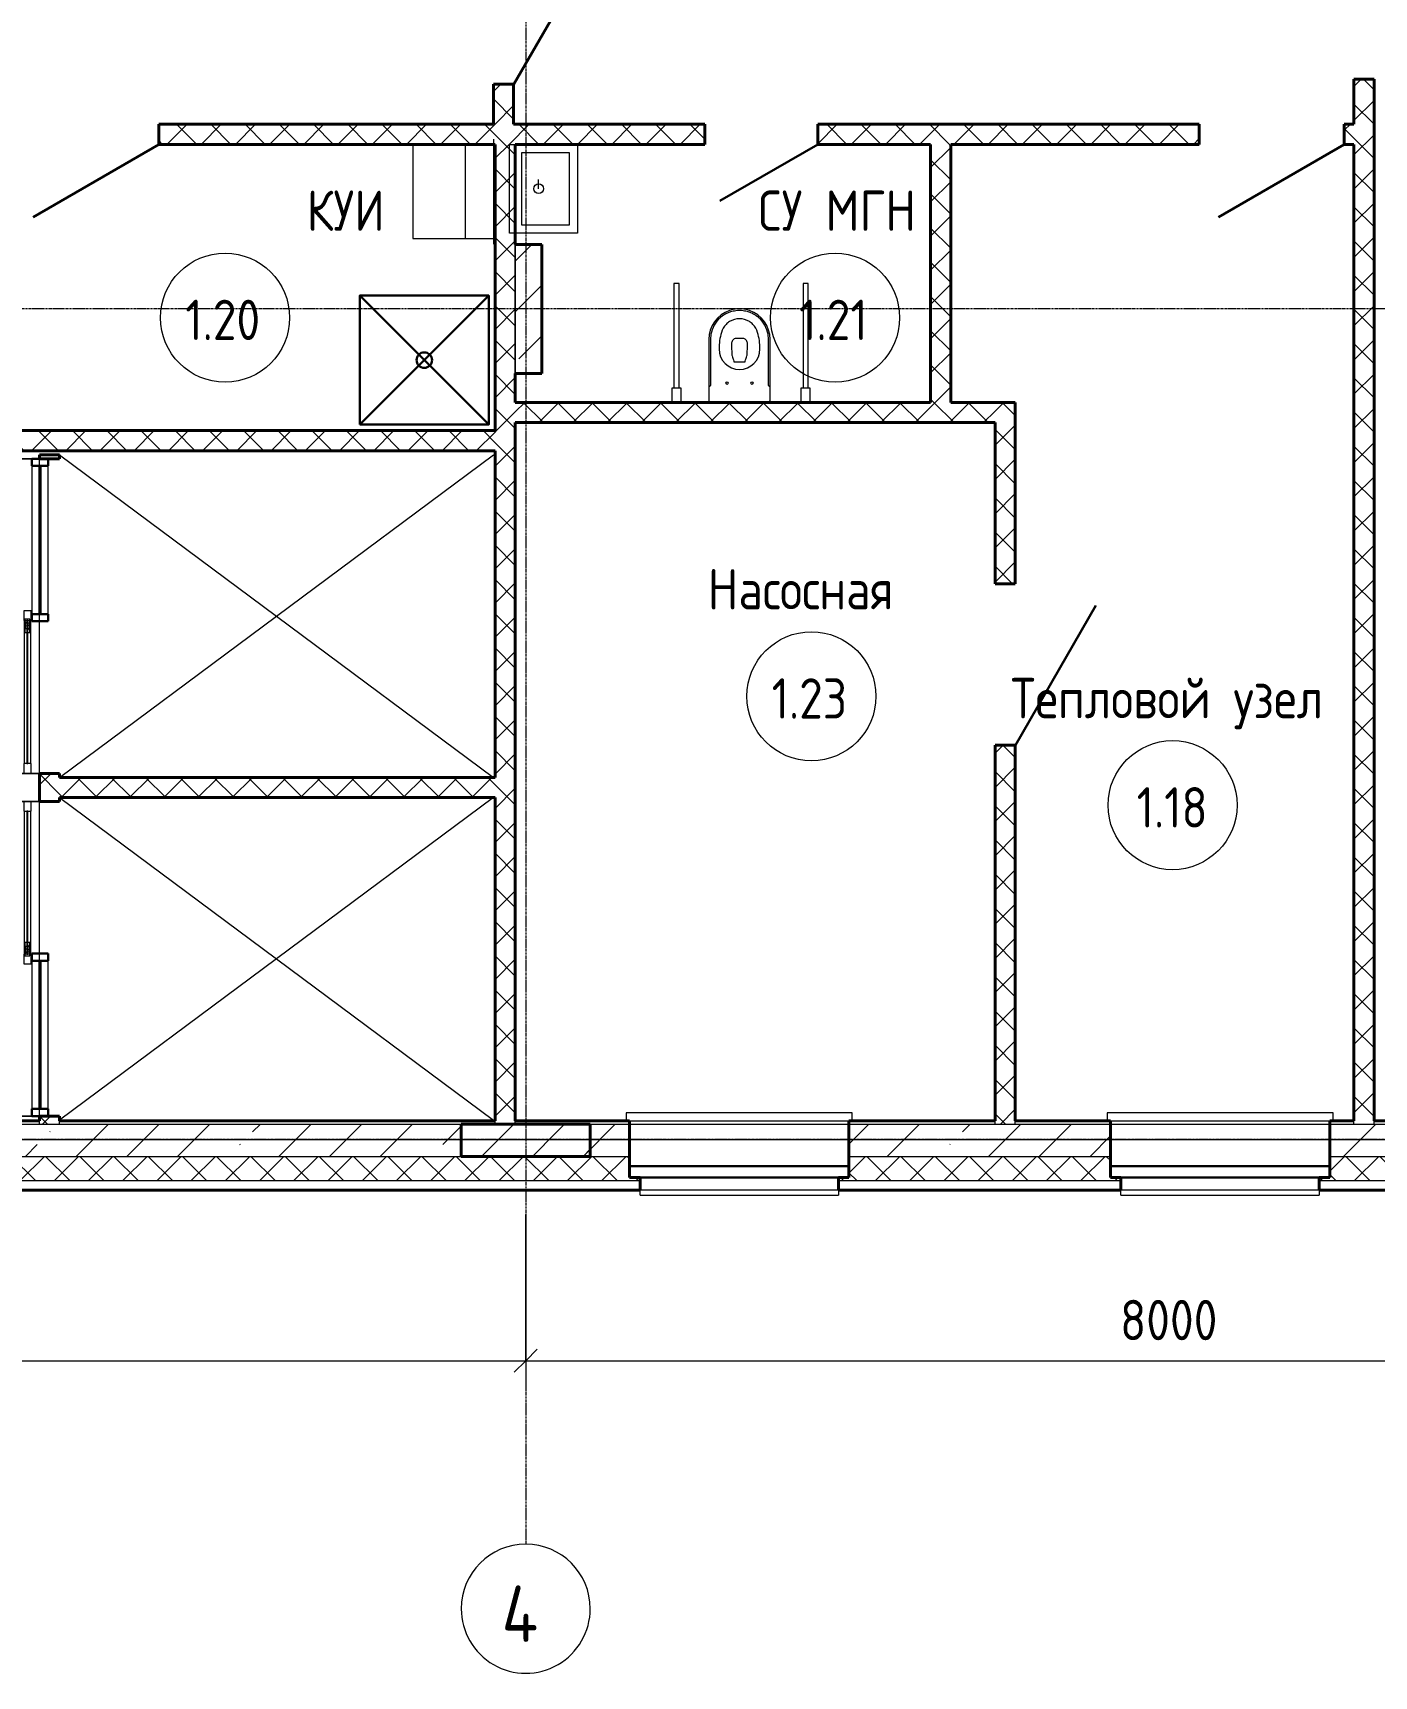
# Model space of a CAD drawing. Header units: millimetres. Extents: x -32954 to 151739, y -65671 to 56243.
# Drawn here: x -11106 to -2790, y -15318 to -5129 of the extents above; entities that cross this region are included whole.
import ezdxf

# ---------------------------------------------------------------- set-up
doc = ezdxf.new("R2010")
doc.units = ezdxf.units.MM
doc.linetypes.add('ADSK_Линия сетки', pattern=[21, 12, -3, 3, -3])
for name, color, linetype, lineweight in [('SANINDUSA', 7, 'Continuous', 9), ('Двери', 7, 'Continuous', 18), ('Колонны', 7, 'Continuous', 18), ('Марки помещений', 7, 'Continuous', 18), ('Обобщенные модели', 7, 'Continuous', 18), ('Окна', 7, 'Continuous', 18), ('Оси', 7, 'Continuous', 9), ('Остекление', 7, 'Continuous', 30), ('Отлив', 7, 'Continuous', 18), ('Панель', 7, 'Continuous', 30), ('Перекрытия', 7, 'Continuous', 18), ('Подоконник_Верхний брус', 7, 'Continuous', 18), ('Размеры', 7, 'Continuous', 9), ('Размеры-100', 7, 'Continuous', 9), ('Сантехнические приборы', 7, 'Continuous', 18), ('Стены', 7, 'Continuous', 18), ('Стены разрез', 7, 'Continuous', 40), ('Стены штриховка', 7, 'Continuous', 18), ('ТХ_оборудование', 6, 'Continuous', 30)]:
    doc.layers.add(name, color=color, linetype=linetype, lineweight=lineweight)
doc.layers.add('Линии', color=7, linetype='Continuous', lineweight=9, true_color=0x00a600)
doc.styles.add('GOST Common', font='GOST_Common.ttf', dxfattribs={"width": 0.9, "height": 250})
doc.styles.add('GOST Common_1', font='GOST_Common.ttf', dxfattribs={"width": 0.9, "height": 350})
doc.dimstyles.new('ADSK_Проверочный', dxfattribs={"dimscale": 304.8, "dimtxt": 251.428749, "dimasz": 0.463911, "dimexe": 0.492126, "dimexo": 0.492126, "dimgap": 0.164042, "dimtad": 1, "dimdec": 0, "dimdsep": 46, "dimtxsty": 'GOST Common', "dimblk1": 'OBLIQUE', "dimblk2": 'OBLIQUE', "dimsah": 1, "dimcen": 0.09, "dimazin": 0, "dimtfac": 1, "dimtdec": 4, "dimtix": 1, "dimtmove": 0, "dimatfit": 3, "dimfxl": 1, "dimtvp": 1, "dimtolj": 1, "dimtzin": 0, "dimarcsym": 2})
pattern_1 = [(45, (0, 0), (-314.309, 314.309), []), (45, (314.3, 0), (-314.309, 314.309), [222.25, -111.125])]
pattern_2 = [(45, (0, 0), (-106.066, 106.066), []), (135, (0, 0), (-106.066, -106.066), [])]

# ---------------------------------------------------------------- blocks, each defined once
blk = doc.blocks.new('SlidingDoor-dormakaba-AL501_SingleSliding-WallHosted - Aluminium Framed Door - Sliding Right to Left-632960-В_АР_ПЭ_01 Этаж')
at = {"layer": 'Двери'}
for p, q in [((-978, -216), (-978, -63)), ((-978, -63), (-975, -63)), ((-975, -63), (-975, -216)), ((-975, -216), (-975, -63)), ((975, -63), (-975, -63)), ((-12, -8), (-931, -8)), ((-931, -8), (-931, -110)), ((-12, -8), (-931, -8)), ((-931, -8), (-931, -110)), ((-12, -110), (-12, -8)), ((-12, -110), (-12, -8)), ((975, -216), (975, -63)), ((975, -63), (978, -63)), ((975, -63), (975, -216)), ((978, -63), (978, -216)), ((-978, -190), (-978, -216)), ((-975, -190), (-978, -190)), ((-975, -216), (-975, -190)), ((-975, -190), (-975, -216)), ((975, -190), (-975, -190)), ((-931, -110), (-12, -110)), ((-931, -110), (-12, -110)), ((28, -114), (-32, -114)), ((-32, -114), (-32, -159)), ((-32, -159), (28, -159)), ((101, -122), (19, -122)), ((19, -122), (19, -154)), ((19, -154), (101, -154)), ((28, -116), (28, -114)), ((915, -116), (28, -116)), ((28, -158), (28, -116)), ((915, -116), (28, -116)), ((915, -134), (28, -134)), ((28, -134), (28, -140)), ((28, -140), (915, -140)), ((28, -159), (28, -158)), ((28, -158), (915, -158)), ((28, -158), (915, -158)), ((76, -124), (44, -124)), ((44, -124), (44, -152)), ((44, -152), (76, -152)), ((76, -152), (76, -124)), ((101, -154), (101, -122)), ((975, -114), (915, -114)), ((915, -114), (915, -116)), ((915, -116), (915, -158)), ((915, -140), (915, -134)), ((915, -158), (915, -159)), ((915, -159), (975, -159)), ((975, -159), (975, -114)), ((975, -190), (975, -216)), ((975, -190), (978, -190)), ((975, -216), (975, -190)), ((978, -216), (978, -190)), ((-975, -216), (-978, -216)), ((-975, -216), (-978, -216)), ((975, -215), (-975, -215)), ((975, -215), (-975, -215)), ((975, -215), (-975, -215)), ((975, -215), (-975, -215)), ((975, -215), (-975, -215)), ((975, -215), (-975, -215)), ((-975, -216), (-975, -215)), ((-975, -215), (-975, -216)), ((-975, -216), (-975, -215)), ((-975, -215), (-975, -216)), ((-975, -216), (-975, -215)), ((-975, -215), (-975, -216)), ((-975, -216), (-975, -215)), ((-975, -215), (-975, -216)), ((-975, -216), (-975, -215)), ((-975, -215), (-975, -216)), ((-975, -216), (-975, -215)), ((-975, -215), (-975, -216)), ((-975, -216), (975, -216)), ((975, -216), (-975, -216)), ((-975, -216), (975, -216)), ((975, -216), (-975, -216)), ((-975, -216), (975, -216)), ((975, -216), (-975, -216)), ((-975, -216), (975, -216)), ((975, -216), (-975, -216)), ((-975, -216), (975, -216)), ((975, -216), (-975, -216)), ((-975, -216), (975, -216)), ((975, -216), (-975, -216)), ((-975, -216), (975, -216)), ((975, -216), (-975, -216)), ((357, -246), (357, -216)), ((357, -216), (617, -216)), ((357, -246), (357, -261)), ((357, -261), (357, -246)), ((357, -261), (617, -261)), ((617, -216), (617, -246)), ((617, -246), (617, -261)), ((617, -261), (617, -246)), ((975, -216), (975, -215)), ((975, -215), (975, -216)), ((975, -216), (975, -215)), ((975, -215), (975, -216)), ((975, -216), (975, -215)), ((975, -215), (975, -216)), ((975, -216), (975, -215)), ((975, -215), (975, -216)), ((975, -216), (975, -215)), ((975, -215), (975, -216)), ((975, -216), (975, -215)), ((975, -215), (975, -216)), ((978, -216), (975, -216)), ((975, -216), (978, -216))]:
    blk.add_line(p, q, dxfattribs=at)
at = {"layer": 'Двери', "lineweight": 30}
for p, q in [((-931, -8), (-975, -8)), ((-975, -8), (-975, -110)), ((-931, -110), (-931, -8)), ((-12, -56), (-931, -56)), ((-931, -56), (-931, -62)), ((-931, -62), (-12, -62)), ((32, -8), (-12, -8)), ((-12, -8), (-12, -110)), ((-12, -62), (-12, -56)), ((32, -110), (32, -8)), ((-975, -110), (-931, -110)), ((-12, -110), (32, -110))]:
    blk.add_line(p, q, dxfattribs=at)
at = {"layer": 'Двери'}
for centre, start, end in [((50, -146), 360, 180), ((50, -146), 180, 360), ((69, -130), 360, 180), ((69, -130), 180, 360)]:
    blk.add_arc(centre, 11, start, end, dxfattribs=at)
blk = doc.blocks.new('SlidingDoor-dormakaba-AL501_SingleSliding-WallHosted - Aluminium Framed Door - Sliding Right to Left-632987-В_АР_ПЭ_01 Этаж')
at = {"layer": 'Двери'}
for p, q in [((-978, 62), (-978, 216)), ((-978, 216), (-978, 190)), ((-978, 216), (-975, 216)), ((-978, 216), (-975, 216)), ((-975, 190), (-975, 216)), ((-975, 216), (-975, 62)), ((-975, 62), (-975, 216)), ((-975, 216), (-975, 215)), ((-975, 215), (-975, 216)), ((-975, 216), (-975, 215)), ((-975, 215), (-975, 216)), ((-975, 216), (-975, 215)), ((-975, 215), (-975, 216)), ((-975, 216), (-975, 215)), ((-975, 215), (-975, 216)), ((-975, 216), (-975, 215)), ((-975, 215), (-975, 216)), ((-975, 216), (-975, 215)), ((-975, 215), (-975, 216)), ((-975, 216), (-975, 190)), ((-975, 216), (975, 216)), ((975, 216), (-975, 216)), ((975, 216), (-975, 216)), ((-975, 216), (975, 216)), ((975, 216), (-975, 216)), ((-975, 216), (975, 216)), ((975, 216), (-975, 216)), ((-975, 216), (975, 216)), ((975, 216), (-975, 216)), ((-975, 216), (975, 216)), ((975, 216), (-975, 216)), ((-975, 216), (975, 216)), ((975, 216), (-975, 216)), ((-975, 216), (975, 216)), ((-975, 215), (975, 215)), ((-975, 215), (975, 215)), ((-975, 215), (975, 215)), ((-975, 215), (975, 215)), ((-975, 215), (975, 215)), ((-975, 215), (975, 215)), ((617, 261), (357, 261)), ((357, 246), (357, 261)), ((357, 261), (357, 246)), ((357, 216), (357, 246)), ((617, 216), (357, 216)), ((617, 246), (617, 261)), ((617, 261), (617, 246)), ((617, 246), (617, 216)), ((975, 216), (975, 190)), ((975, 62), (975, 216)), ((975, 216), (978, 216)), ((978, 216), (975, 216)), ((975, 190), (975, 216)), ((975, 216), (975, 215)), ((975, 215), (975, 216)), ((975, 216), (975, 215)), ((975, 215), (975, 216)), ((975, 216), (975, 215)), ((975, 215), (975, 216)), ((975, 216), (975, 215)), ((975, 215), (975, 216)), ((975, 216), (975, 215)), ((975, 215), (975, 216)), ((975, 216), (975, 215)), ((975, 215), (975, 216)), ((975, 216), (975, 62)), ((978, 216), (978, 62)), ((978, 190), (978, 216)), ((-978, 190), (-975, 190)), ((-975, 190), (975, 190)), ((-931, 110), (-931, 8)), ((-12, 110), (-931, 110)), ((-12, 110), (-931, 110)), ((-931, 110), (-931, 8)), ((28, 159), (-32, 159)), ((-32, 159), (-32, 114)), ((-32, 114), (28, 114)), ((-12, 8), (-12, 110)), ((-12, 8), (-12, 110)), ((101, 154), (19, 154)), ((19, 154), (19, 122)), ((19, 122), (101, 122)), ((28, 158), (28, 159)), ((915, 158), (28, 158)), ((28, 116), (28, 158)), ((915, 158), (28, 158)), ((915, 140), (28, 140)), ((28, 140), (28, 134)), ((28, 134), (915, 134)), ((28, 114), (28, 116)), ((28, 116), (915, 116)), ((28, 116), (915, 116)), ((76, 152), (44, 152)), ((44, 152), (44, 124)), ((44, 124), (76, 124)), ((76, 124), (76, 152)), ((101, 122), (101, 154)), ((975, 159), (915, 159)), ((915, 159), (915, 158)), ((915, 158), (915, 116)), ((915, 134), (915, 140)), ((915, 116), (915, 114)), ((915, 114), (975, 114)), ((978, 190), (975, 190)), ((975, 114), (975, 159)), ((-975, 62), (-978, 62)), ((-975, 62), (975, 62)), ((-931, 8), (-12, 8)), ((-931, 8), (-12, 8)), ((978, 62), (975, 62))]:
    blk.add_line(p, q, dxfattribs=at)
at = {"layer": 'Двери', "lineweight": 30}
for p, q in [((-975, 110), (-931, 110)), ((-975, 8), (-975, 110)), ((-931, 110), (-931, 8)), ((-12, 110), (32, 110)), ((-12, 8), (-12, 110)), ((32, 110), (32, 8)), ((-931, 8), (-975, 8)), ((-931, 62), (-12, 62)), ((-931, 56), (-931, 62)), ((-12, 56), (-931, 56)), ((-12, 62), (-12, 56)), ((32, 8), (-12, 8))]:
    blk.add_line(p, q, dxfattribs=at)
at = {"layer": 'Двери'}
for centre, start, end in [((50, 146), 0, 180), ((50, 146), 180, 360), ((69, 130), 0, 180), ((69, 130), 180, 360)]:
    blk.add_arc(centre, 11, start, end, dxfattribs=at)
blk = doc.blocks.new('ADSK_Умывальник со смесителем - Умывальник-246140-В_АР_ПЭ_01 Этаж')
at = {"layer": 'Сантехнические приборы'}
for p, q in [((-275, -420), (-275, 0)), ((-275, 0), (275, 0)), ((275, 0), (275, -420)), ((-225, -370), (-225, -75)), ((-225, -75), (225, -75)), ((225, -75), (225, -370)), ((0, -180), (57, -180)), ((225, -370), (-225, -370)), ((275, -420), (-275, -420))]:
    blk.add_line(p, q, dxfattribs=at)
blk.add_circle((0, -180), 30, dxfattribs=at)
blk = doc.blocks.new('AC_Дверь_Однопольная_ДеревяннаяНаружная_ГОСТ24698-81 - 860х2080h-657340-В_АР_ПЭ_01 Этаж')
at = {"layer": 'Панель'}
blk.add_line((-450, 63), (329, 513), dxfattribs=at)
blk = doc.blocks.new('ADSK_Умывальник_Полукруглый_Керамический_ГОСТ 30493-96 - 4-ой величины-129124-В_АР_ПЭ_01 Этаж')
at = {"layer": 'Сантехнические приборы', "lineweight": 9}
for p, q in [((-8250, -5788), (-8250, -6438)), ((-8750, -5823), (-8750, -6403)), ((-8250, -5823), (-8750, -5823)), ((-8425, -5823), (-8425, -6403)), ((-8750, -6403), (-8250, -6403))]:
    blk.add_line(p, q, dxfattribs=at)
blk = doc.blocks.new('AC_Дверь_Однопольная_ДеревяннаяВнутренняя_ГОСТ6629-88 - 660х2080h-643315-В_АР_ПЭ_01 Этаж')
at = {"layer": 'Панель'}
blk.add_line((-350, 63), (256, 413), dxfattribs=at)
blk = doc.blocks.new('AC_Дверь_Двупольная_ПВХ - 1260х2080h М-694984-В_АР_ПЭ_01 Этаж')
at = {"layer": 'Панель'}
for p, q in [((-650, 63), (-87, 388)), ((650, 63), (87, 388))]:
    blk.add_line(p, q, dxfattribs=at)
blk = doc.blocks.new('B2B_Окно_1створка - 1320х1460h-729009-В_АР_ПЭ_01 Этаж')
at = {"layer": 'Остекление'}
for p, q in [((-680, 135), (680, 135)), ((-680, 65), (680, 65))]:
    blk.add_line(p, q, dxfattribs=at)
blk = doc.blocks.new('В2В_Подоконник_ПВХ - ПВХ-717279-В_АР_ПЭ_01 Этаж')
at = {"layer": 'Подоконник_Верхний брус'}
for p, q in [((-680, -280), (-680, 0)), ((-680, 0), (680, 0)), ((680, 0), (680, -280)), ((-680, -280), (-700, -280)), ((-700, -280), (-700, -330)), ((700, -280), (680, -280)), ((700, -330), (700, -280)), ((-700, -330), (700, -330))]:
    blk.add_line(p, q, dxfattribs=at)
blk = doc.blocks.new('B2B_Отлив - Отлив_металлический-717280-В_АР_ПЭ_01 Этаж')
at = {"layer": 'Отлив'}
for p, q in [((-615, 1), (-615, 110)), ((615, 110), (-615, 110)), ((615, 110), (615, 1)), ((-615, 0), (-615, 1)), ((-615, 1), (615, 1)), ((-615, 1), (615, 1)), ((-615, 0), (615, 0)), ((615, 1), (615, 0))]:
    blk.add_line(p, q, dxfattribs=at)
blk = doc.blocks.new('Sanitary_Toilets_Sanindusa_New-WC-Care-F-D-Low-Level-Toilet - SanitaSimplesNewWccareDc129011004-293511-В_АР_ПЭ_01 Этаж')
at = {"layer": 'SANINDUSA'}
for p, q in [((73, 635), (63, 632)), ((187, 632), (177, 635)), ((-55, 453), (-55, 168)), ((305, 168), (305, 453)), ((-55, 63), (305, 63))]:
    blk.add_line(p, q, dxfattribs=at)
at = {"layer": 'SANINDUSA', "flags": 128}
for points in [[(184, 623), (179, 625), (175, 626), (165, 628), (156, 629), (147, 631), (138, 632), (129, 633), (125, 633), (125, 633), (125, 633), (121, 633), (112, 632), (103, 631), (94, 629), (85, 628), (75, 626), (70, 625), (66, 623)], [(-65, 453), (-65, 203), (-65, 162), (-65, 73)], [(160, 313), (160, 313), (161, 319), (163, 326), (165, 331), (166, 336), (169, 344), (171, 351), (172, 356), (172, 361), (173, 378), (174, 394), (174, 410), (175, 427), (174, 432), (173, 437), (171, 442), (169, 447), (165, 451), (161, 454), (157, 457), (152, 458), (149, 459), (145, 459), (125, 459), (105, 459), (101, 459), (98, 458), (93, 457), (89, 454), (85, 451), (81, 447), (79, 442), (77, 437), (76, 432), (75, 427), (76, 410), (76, 394), (77, 378), (78, 361), (78, 356), (79, 351), (81, 344), (84, 336), (85, 331), (87, 326), (89, 319), (90, 313), (90, 313)], [(315, 73), (315, 162), (315, 203), (315, 453)], [(158, 313), (147, 312), (138, 312), (128, 312), (125, 312), (122, 312), (112, 312), (103, 312), (92, 313)]]:
    blk.add_lwpolyline(points, dxfattribs=at)
at = {"layer": 'SANINDUSA'}
for centre in [(48, 182), (202, 182)]:
    blk.add_circle(centre, 7.5, dxfattribs=at)
for centre, radius, start, end in [((125, 453), 190, 109.1388, 180), ((135, 437), 199, 115.5811, 126.0177), ((123, 465), 168, 109.8326, 115.7716), ((125, 453), 190, 74.0853, 105.9147), ((127, 465), 168, 64.2281, 70.1677), ((125, 453), 190, 0, 70.8612), ((115, 438), 198, 53.981, 64.4202), ((125, 453), 180, 126.1419, 165.506), ((125, 464), 117, 135.5035, 163.7398), ((125, 464), 117, 121.5459, 135.5035), ((125, 464), 117, 90, 121.5459), ((125, 464), 117, 58.4541, 90), ((125, 464), 117, 44.4965, 58.4541), ((125, 464), 117, 16.2602, 44.4965), ((125, 453), 180, 14.494, 53.8581), ((125, 452), 180, 165.4785, 179.9858), ((365, 394), 367, 163.7398, 180), ((-115, 394), 367, 0, 16.2602), ((125, 452), 180, 0.0208, 14.515), ((125, 394), 127, 180, 270), ((125, 394), 127, 270, 0), ((-62, 162), 3.44, 179.7156, 283.8439), ((-56, 159), 4.87, 120.6298, 184.2515), ((-60, 168), 4.95, 292.1319, 359.6178), ((310, 168), 4.95, 180.3822, 247.8681), ((306, 159), 4.87, 355.7485, 59.3702), ((312, 162), 3.45, 256.3503, 0.0903), ((-55, 73), 10, 180, 270), ((305, 73), 10, 270, 0)]:
    blk.add_arc(centre, radius, start, end, dxfattribs=at)
blk = doc.blocks.new('AC_Дверь_Однопольная_ДеревяннаяНаружная_ГОСТ24698-81 - 960х2080h ГЛ-654744-В_АР_ПЭ_01 Этаж')
at = {"layer": 'Панель'}
blk.add_line((500, 63), (-366, 563), dxfattribs=at)
blk = doc.blocks.new('Mediclinics_Vertical stainless steel swing grab bar_BG0900x - BG0900C-228125-В_АР_ПЭ_01 Этаж')
at = {"layer": 'Обобщенные модели'}
for p, q in [((-7131, -6682), (-7131, -7332)), ((-7099, -6682), (-7131, -6682)), ((-7099, -7332), (-7099, -6682)), ((-7145, -7332), (-7145, -7417)), ((-7086, -7332), (-7145, -7332)), ((-7086, -7417), (-7086, -7332)), ((-7165, -7417), (-7165, -7420)), ((-7065, -7417), (-7165, -7417)), ((-7165, -7420), (-7065, -7420)), ((-7147, -7417), (-7153, -7417)), ((-7153, -7417), (-7147, -7417)), ((-7147, -7417), (-7153, -7417)), ((-7153, -7417), (-7147, -7417)), ((-7147, -7417), (-7153, -7417)), ((-7153, -7417), (-7147, -7417)), ((-7153, -7420), (-7147, -7420)), ((-7147, -7420), (-7153, -7420)), ((-7147, -7420), (-7153, -7420)), ((-7153, -7420), (-7147, -7420)), ((-7153, -7420), (-7147, -7420)), ((-7147, -7420), (-7153, -7420)), ((-7077, -7417), (-7083, -7417)), ((-7083, -7417), (-7077, -7417)), ((-7077, -7417), (-7083, -7417)), ((-7083, -7417), (-7077, -7417)), ((-7077, -7417), (-7083, -7417)), ((-7083, -7417), (-7077, -7417)), ((-7083, -7420), (-7077, -7420)), ((-7077, -7420), (-7083, -7420)), ((-7083, -7420), (-7077, -7420)), ((-7077, -7420), (-7083, -7420)), ((-7083, -7420), (-7077, -7420)), ((-7077, -7420), (-7083, -7420)), ((-7065, -7420), (-7065, -7417))]:
    blk.add_line(p, q, dxfattribs=at)
blk = doc.blocks.new('Ось сетки - D8-4846-В_АР_ПЭ_01 Этаж')
at = {"layer": 'Оси', "lineweight": 18}
for start, end in [(360, 180), (180, 360)]:
    blk.add_arc((0, 0), 4, start, end, dxfattribs=at)
blk = doc.blocks.new('ADSK_Марка_Помещение_2_ГОСТ21-501-2011 - Имя и Категория-86712-В_АР_ПЭ_01 Этаж')
at = {"layer": 'Марки помещений'}
blk.add_circle((0, 0), 4, dxfattribs=at)
blk = doc.blocks.new('DIMBLOCK4-В_АР_ПЭ_01 Этаж')
at = {"layer": 'Размеры-100', "transparency": 16777216}
for p, q in [((-15250, -12455), (-15250, -13512)), ((-15250, -13362), (-15250, -12455)), ((-8050, -12455), (-8050, -13512)), ((-8050, -13362), (-8050, -12455)), ((-15250, -13362), (-15179, -13291)), ((-8050, -13362), (-7979, -13291)), ((-15250, -13362), (-15321, -13433)), ((-15250, -13362), (-8050, -13362)), ((-8050, -13362), (-8121, -13433))]:
    blk.add_line(p, q, dxfattribs=at)
at = {"layer": 'Размеры-100', "color": 0, "transparency": 16777216, "insert": (-11965, -12985), "char_height": 250, "width": 756.84, "attachment_point": 1, "line_spacing_factor": 1.022761, "style": 'GOST Common'}
blk.add_mtext('7200', dxfattribs=at)
blk = doc.blocks.new('_Oblique')
at = {"color": 0, "linetype": 'ByBlock', "lineweight": -2}
blk.add_line((-0.5, -0.5), (0.5, 0.5), dxfattribs=at)
blk = doc.blocks.new('DIMBLOCK5-В_АР_ПЭ_01 Этаж')
at = {"layer": 'Размеры-100', "transparency": 16777216}
for p, q in [((-8050, -12455), (-8050, -13512)), ((-8050, -13362), (-8050, -12455)), ((-50, -12455), (-50, -13512)), ((-50, -13362), (-50, -12455)), ((-8050, -13362), (-7979, -13291)), ((-50, -13362), (21, -13291)), ((-8050, -13362), (-8121, -13433)), ((-8050, -13362), (-50, -13362)), ((-50, -13362), (-121, -13433))]:
    blk.add_line(p, q, dxfattribs=at)
at = {"layer": 'Размеры-100', "color": 0, "transparency": 16777216, "insert": (-4365, -12985), "char_height": 250, "width": 756.84, "attachment_point": 1, "line_spacing_factor": 1.022761, "style": 'GOST Common'}
blk.add_mtext('8000', dxfattribs=at)

msp = doc.modelspace()

# ---------------------------------------------------------------- hatches: boundary and pattern name
at = {"layer": 'Колонны', "lineweight": 9}
h = msp.add_hatch(dxfattribs=at)
h.set_pattern_fill('FP_1', color=256, style=0, pattern_type=2)
h.set_pattern_definition(pattern_1)
h.paths.add_polyline_path([(-8450, -12095), (-7650, -12095), (-7650, -11895), (-8450, -11895)])
at = {"layer": 'Стены', "lineweight": 9}
h = msp.add_hatch(dxfattribs=at)
h.set_pattern_fill('FP_1', color=256, style=0, pattern_type=2)
h.set_pattern_definition(pattern_1)
h.paths.add_polyline_path([(-8115, -7240), (-7950, -7240), (-7950, -6440), (-8115, -6440), (-8115, -6485.9)])
at = {"layer": 'Стены разрез', "lineweight": 9}
h = msp.add_hatch(dxfattribs=at)
h.set_pattern_fill('FP_2', color=256, style=0, pattern_type=2)
h.set_pattern_definition(pattern_2)
h.paths.add_polyline_path([(-2790.1, -11895), (-2790.1, -5416.2), (-2915.1, -5416.2), (-2915.1, -11895)])
h.paths.add_polyline_path([(-2915.1, -4116.2), (-2790.1, -4116.2), (-2790.1, -3837.5), (-2915.1, -3837.5)])
h.paths.add_polyline_path([(-2790.1, -3712.5), (-2790.1, 2050), (-2915.1, 2050), (-2915.1, -3712.5)])
h = msp.add_hatch(dxfattribs=at)
h.set_pattern_fill('FP_2', color=256, style=0, pattern_type=2)
h.set_pattern_definition(pattern_2)
h.paths.add_polyline_path([(-8125, -5695), (-8125, -5447.5), (-8250, -5447.5), (-8250, -5695)])
h.paths.add_polyline_path([(-8250, -4147.5), (-8125, -4147.5), (-8125, -3837.5), (-8250, -3837.5)])
h = msp.add_hatch(dxfattribs=at)
h.set_pattern_fill('FP_2', color=256, style=0, pattern_type=2)
h.set_pattern_definition(pattern_2)
h.paths.add_polyline_path([(-2915.1, -5820), (-2915.1, -5695), (-2975.1, -5695), (-2975.1, -5820)])
h.paths.add_polyline_path([(-8115, -5820), (-6940, -5820), (-6940, -5695), (-10325, -5695), (-10325, -5820), (-8240, -5820)])
h.paths.add_polyline_path([(-3875.1, -5820), (-3875.1, -5695), (-6240, -5695), (-6240, -5820), (-4249.1, -5820)])
h.paths.add_polyline_path([(-12025, -5820), (-11225, -5820), (-11225, -5695), (-12025, -5695)])
h = msp.add_hatch(dxfattribs=at)
h.set_pattern_fill('FP_2', color=256, style=0, pattern_type=2)
h.set_pattern_definition(pattern_2)
h.paths.add_polyline_path([(-8115, -7595), (-8115, -5820), (-8240, -5820), (-8240, -7595)])
h = msp.add_hatch(dxfattribs=at)
h.set_pattern_fill('FP_2', color=256, style=0, pattern_type=2)
h.set_pattern_definition(pattern_2)
h.paths.add_polyline_path([(-5415, -7420), (-5415, -5820), (-5540, -5820), (-5540, -7420)])
h = msp.add_hatch(dxfattribs=at)
h.set_pattern_fill('FP_2', color=256, style=0, pattern_type=2)
h.set_pattern_definition(pattern_2)
h.paths.add_polyline_path([(-8115, -7545), (-5140.1, -7545), (-5140.1, -7420), (-8115, -7420)])
h = msp.add_hatch(dxfattribs=at)
h.set_pattern_fill('FP_2', color=256, style=0, pattern_type=2)
h.set_pattern_definition(pattern_2)
h.paths.add_polyline_path([(-5140.1, -11895), (-5015.1, -11895), (-5015.1, -9545), (-5140.1, -9545), (-5140.1, -11875)])
h.paths.add_polyline_path([(-5015.1, -8545), (-5015.1, -7420), (-5140.1, -7420), (-5140.1, -8545)])
h = msp.add_hatch(dxfattribs=at)
h.set_pattern_fill('FP_2', color=256, style=0, pattern_type=2)
h.set_pattern_definition(pattern_2)
h.paths.add_polyline_path([(-8240, -7720), (-8240, -7595), (-13450, -7595), (-13450, -7720), (-11919.8, -7720)])
h.paths.add_polyline_path([(-15130, -7720), (-14950, -7720), (-14950, -7595), (-15130, -7595)])
h = msp.add_hatch(dxfattribs=at)
h.set_pattern_fill('FP_2', color=256, style=0, pattern_type=2)
h.set_pattern_definition(pattern_2)
h.paths.add_polyline_path([(-8240, -11895), (-8115, -11895), (-8115, -7595), (-8240, -7595), (-8240, -11875)])
h = msp.add_hatch(dxfattribs=at)
h.set_pattern_fill('FP_2', color=256, style=0, pattern_type=2)
h.set_pattern_definition(pattern_2)
h.paths.add_polyline_path([(-10940, -11895), (-10940, -11845), (-11065, -11845), (-11065, -11895)])
h.paths.add_polyline_path([(-10940, -9895), (-10940, -9720), (-11065, -9720), (-11065, -9895)])
h.paths.add_polyline_path([(-11065, -7770), (-10940, -7770), (-10940, -7745), (-11065, -7745)])
h = msp.add_hatch(dxfattribs=at)
h.set_pattern_fill('FP_2', color=256, style=0, pattern_type=2)
h.set_pattern_definition(pattern_2)
h.paths.add_polyline_path([(-8240, -9870), (-8240, -9745), (-10940, -9745), (-10940, -9870)])
h = msp.add_hatch(dxfattribs=at)
h.set_pattern_fill('FP_3', color=256, style=0, pattern_type=2)
h.set_pattern_definition([(45, (0, 0), (-314.309, 314.309), []), (45, (314.3, 0), (-314.309, 314.309), [555.625, -111.125, 3.353, -107.772])])
h.paths.add_polyline_path([(-170, -12095), (-150, -12095), (-150, -11895), (-3065, -11895), (-3065, -12095)])
h.paths.add_polyline_path([(-6046.6, -12095), (-4425, -12095), (-4425, -11895), (-6046.6, -11895)])
h.paths.add_polyline_path([(-8084.5, -12095), (-7406.6, -12095), (-7406.6, -11895), (-11675, -11895), (-11675, -12095)])
h.paths.add_polyline_path([(-15350, -12095), (-12995, -12095), (-12995, -11895), (-15350, -11895)])
h = msp.add_hatch(dxfattribs=at)
h.set_pattern_fill('FP_2', color=256, style=0, pattern_type=2)
h.set_pattern_definition(pattern_2)
h.paths.add_polyline_path([(-3130, -12245), (50, -12245), (50, -12095), (-3065, -12095), (-3065, -12225), (-3130, -12225)])
h.paths.add_polyline_path([(-4360, -12245), (-4360, -12225), (-4425, -12225), (-4425, -12095), (-6046.6, -12095), (-6046.6, -12225), (-6111.6, -12225), (-6111.6, -12245)])
h.paths.add_polyline_path([(-8084.5, -12245), (-7341.6, -12245), (-7341.6, -12225), (-7406.6, -12225), (-7406.6, -12095), (-11675, -12095), (-11675, -12225), (-11740, -12225), (-11740, -12245)])
h.paths.add_polyline_path([(-12930, -12245), (-12930, -12225), (-12995, -12225), (-12995, -12095), (-15500, -12095), (-15500, -12245), (-13837.5, -12245)])

# ---------------------------------------------------------------- linework, layer by layer
at = {"layer": 'Колонны', "lineweight": 40}
for p, q in [((-7650, -11895), (-8450, -11895)), ((-8450, -11895), (-8450, -12095)), ((-7650, -12095), (-7650, -11895)), ((-8450, -12095), (-7650, -12095))]:
    msp.add_line(p, q, dxfattribs=at)
at = {"layer": 'Линии'}
for p, q in [((-10940, -9745), (-8250, -7745)), ((-10940, -7745), (-8250, -9745)), ((-8250, -9870), (-10940, -11870)), ((-10940, -9870), (-8250, -11870))]:
    msp.add_line(p, q, dxfattribs=at)
at = {"layer": 'Оси', "linetype": 'ADSK_Линия сетки'}
for p, q in [((-8050, 4287.9), (-8050, -14500)), ((2299.7, -6840), (-32136.4, -6840)), ((2500, -11990), (-32136.4, -11990))]:
    msp.add_line(p, q, dxfattribs=at)
at = {"layer": 'Перекрытия'}
msp.add_line((-29950, -11990), (-50, -11990), dxfattribs=at)
at = {"layer": 'Стены'}
for p, q in [((-8115, -6440), (-8115, -7240)), ((-8115, -7240), (-8115, -6440)), ((-15560, -11895), (-170, -11895)), ((-7406.6, -11875), (-6046.6, -11875)), ((-4425, -11875), (-3065, -11875)), ((-6111.6, -12305), (-7341.6, -12305)), ((-3130, -12305), (-4360, -12305))]:
    msp.add_line(p, q, dxfattribs=at)
at = {"layer": 'Стены разрез'}
for p, q in [((-8125, -5447.5), (-8250, -5447.5)), ((-8250, -5447.5), (-8250, -5695)), ((-8125, -5695), (-8125, -5447.5)), ((-2790.1, -5416.2), (-2915.1, -5416.2)), ((-2915.1, -5416.2), (-2915.1, -5695)), ((-2790.1, -11875), (-2790.1, -5416.2)), ((-8250, -5695), (-10325, -5695)), ((-10325, -5695), (-10325, -5820)), ((-6940, -5695), (-8125, -5695)), ((-6940, -5820), (-6940, -5695)), ((-3875.1, -5695), (-6240, -5695)), ((-6240, -5695), (-6240, -5820)), ((-3875.1, -5820), (-3875.1, -5695)), ((-2915.1, -5695), (-2975.1, -5695)), ((-2975.1, -5695), (-2975.1, -5820)), ((-10325, -5820), (-8240, -5820)), ((-8240, -5820), (-8240, -7595)), ((-8115, -5820), (-6940, -5820)), ((-8115, -6440), (-8115, -5820)), ((-6240, -5820), (-5540, -5820)), ((-5540, -5820), (-5540, -7420)), ((-5415, -5820), (-3875.1, -5820)), ((-5415, -7420), (-5415, -5820)), ((-2975.1, -5820), (-2915.1, -5820)), ((-2915.1, -5820), (-2915.1, -11875)), ((-7950, -6440), (-8115, -6440)), ((-7950, -7240), (-7950, -6440)), ((-8115, -7240), (-7950, -7240)), ((-8115, -7420), (-8115, -7240)), ((-5540, -7420), (-8115, -7420)), ((-5015.1, -7420), (-5415, -7420)), ((-5015.1, -8545), (-5015.1, -7420)), ((-8240, -7595), (-12025, -7595)), ((-8115, -11875), (-8115, -7545)), ((-8115, -7545), (-5140.1, -7545)), ((-5140.1, -7545), (-5140.1, -8545)), ((-13450, -7720), (-8240, -7720)), ((-8240, -7720), (-8240, -9745)), ((-11065, -7745), (-11065, -7770)), ((-10940, -7745), (-11065, -7745)), ((-11065, -7770), (-10940, -7770)), ((-10940, -7770), (-10940, -7745)), ((-5140.1, -8545), (-5015.1, -8545)), ((-5140.1, -9545), (-5140.1, -11875)), ((-5015.1, -9545), (-5140.1, -9545)), ((-5015.1, -11875), (-5015.1, -9545)), ((-11065, -9720), (-11065, -9895)), ((-10940, -9720), (-11065, -9720)), ((-10940, -9745), (-10940, -9720)), ((-8240, -9745), (-10940, -9745)), ((-10940, -9895), (-10940, -9870)), ((-10940, -9870), (-8240, -9870)), ((-8240, -9870), (-8240, -11875)), ((-11065, -9895), (-10940, -9895)), ((-11065, -11875), (-11675, -11875)), ((-11065, -11845), (-11065, -11875)), ((-10940, -11845), (-11065, -11845)), ((-10940, -11875), (-10940, -11845)), ((-8240, -11875), (-10940, -11875)), ((-7406.6, -11875), (-8115, -11875)), ((-7406.6, -12225), (-7406.6, -11875)), ((-5140.1, -11875), (-6046.6, -11875)), ((-6046.6, -11875), (-6046.6, -12225)), ((-4425, -11875), (-5015.1, -11875)), ((-4425, -12225), (-4425, -11875)), ((-2915.1, -11875), (-3065, -11875)), ((-3065, -11875), (-3065, -12225)), ((-170, -11875), (-2790.1, -11875)), ((-7341.6, -12225), (-7406.6, -12225)), ((-7341.6, -12305), (-7341.6, -12225)), ((-6046.6, -12225), (-6111.6, -12225)), ((-6111.6, -12225), (-6111.6, -12305)), ((-4360, -12225), (-4425, -12225)), ((-4360, -12305), (-4360, -12225)), ((-3065, -12225), (-3130, -12225)), ((-3130, -12225), (-3130, -12305)), ((-11740, -12305), (-7341.6, -12305)), ((-6111.6, -12305), (-4360, -12305)), ((-3130, -12305), (260, -12305))]:
    msp.add_line(p, q, dxfattribs=at)
at = {"layer": 'Стены штриховка'}
for p, q in [((-11065, -11895), (-11065, -11875)), ((-10940, -11895), (-10940, -11875)), ((-8240, -11895), (-8240, -11875)), ((-8115, -11895), (-8115, -11875)), ((-5140.1, -11895), (-5140.1, -11875)), ((-5015.1, -11895), (-5015.1, -11875)), ((-2915.1, -11895), (-2915.1, -11875)), ((-2790.1, -11895), (-2790.1, -11875)), ((-11675, -12095), (-7406.6, -12095)), ((-6046.6, -12095), (-4425, -12095)), ((-3065, -12095), (50, -12095)), ((-11740, -12245), (-7341.6, -12245)), ((-6111.6, -12245), (-4360, -12245)), ((-3130, -12245), (200, -12245))]:
    msp.add_line(p, q, dxfattribs=at)
at = {"layer": 'ТХ_оборудование'}
for p, q in [((-8279, -6757.6), (-9079, -7557.6)), ((-9079, -6757.6), (-8279, -7557.6))]:
    msp.add_line(p, q, dxfattribs=at)
msp.add_lwpolyline([(-9079, -7557.6), (-8279, -7557.6), (-8279, -6757.6), (-9079, -6757.6)], close=True, dxfattribs=at)
msp.add_circle((-8679, -7157.6), 48, dxfattribs=at)

# ---------------------------------------------------------------- block references
at = {"layer": 'Двери'}
for name, p, rotation in [('AC_Дверь_Двупольная_ПВХ - 1260х2080h М-694984-В_АР_ПЭ_01 Этаж', (-8187.5, -4797.5), 269.9999999999999), ('AC_Дверь_Однопольная_ДеревяннаяНаружная_ГОСТ24698-81 - 860х2080h-657340-В_АР_ПЭ_01 Этаж', (-10775, -5757.5), 180), ('AC_Дверь_Однопольная_ДеревяннаяВнутренняя_ГОСТ6629-88 - 660х2080h-643315-В_АР_ПЭ_01 Этаж', (-6590, -5757.5), 180), ('AC_Дверь_Однопольная_ДеревяннаяНаружная_ГОСТ24698-81 - 860х2080h-657340-В_АР_ПЭ_01 Этаж', (-3425.1, -5757.5), 180), ('SlidingDoor-dormakaba-AL501_SingleSliding-WallHosted - Aluminium Framed Door - Sliding Right to Left-632960-В_АР_ПЭ_01 Этаж', (-11002.5, -8745), 269.9999999999999), ('AC_Дверь_Однопольная_ДеревяннаяНаружная_ГОСТ24698-81 - 960х2080h ГЛ-654744-В_АР_ПЭ_01 Этаж', (-5077.6, -9045), 269.9999999999999), ('SlidingDoor-dormakaba-AL501_SingleSliding-WallHosted - Aluminium Framed Door - Sliding Right to Left-632987-В_АР_ПЭ_01 Этаж', (-11002.5, -10870), 89.99999999999991)]:
    msp.add_blockref(name, p, dxfattribs=dict(at, rotation=rotation))
at = {"layer": 'Марки помещений', "xscale": 99.99999999999993, "yscale": 99.99999999999993, "zscale": 99.99999999999993}
for p in [(-9914.1, -6894.6), (-6131.9, -6894.6), (-6278.9, -9242.1), (-4039.7, -9917.3)]:
    msp.add_blockref('ADSK_Марка_Помещение_2_ГОСТ21-501-2011 - Имя и Категория-86712-В_АР_ПЭ_01 Этаж', p, dxfattribs=at)
at = {"layer": 'Обобщенные модели'}
for p in [(0, 0), (800, 0)]:
    msp.add_blockref('Mediclinics_Vertical stainless steel swing grab bar_BG0900x - BG0900C-228125-В_АР_ПЭ_01 Этаж', p, dxfattribs=at)
at = {"layer": 'Окна', "rotation": 180}
for name, p in [('В2В_Подоконник_ПВХ - ПВХ-717279-В_АР_ПЭ_01 Этаж', (-6726.6, -12155)), ('В2В_Подоконник_ПВХ - ПВХ-717279-В_АР_ПЭ_01 Этаж', (-3745, -12155)), ('B2B_Окно_1створка - 1320х1460h-729009-В_АР_ПЭ_01 Этаж', (-6726.6, -12090)), ('B2B_Отлив - Отлив_металлический-717280-В_АР_ПЭ_01 Этаж', (-6726.6, -12225)), ('B2B_Окно_1створка - 1320х1460h-729009-В_АР_ПЭ_01 Этаж', (-3745, -12090)), ('B2B_Отлив - Отлив_металлический-717280-В_АР_ПЭ_01 Этаж', (-3745, -12225))]:
    msp.add_blockref(name, p, dxfattribs=at)
at = {"layer": 'Оси', "lineweight": 18, "xscale": 99.99999999999993, "yscale": 99.99999999999993, "zscale": 99.99999999999993, "rotation": 180}
msp.add_blockref('Ось сетки - D8-4846-В_АР_ПЭ_01 Этаж', (-8050, -14900), dxfattribs=at)
at = {"layer": 'Сантехнические приборы'}
for name, p in [('ADSK_Умывальник_Полукруглый_Керамический_ГОСТ 30493-96 - 4-ой величины-129124-В_АР_ПЭ_01 Этаж', (0, 0)), ('Sanitary_Toilets_Sanindusa_New-WC-Care-F-D-Low-Level-Toilet - SanitaSimplesNewWccareDc129011004-293511-В_АР_ПЭ_01 Этаж', (-6849.8, -7482.5))]:
    msp.add_blockref(name, p, dxfattribs=at)
at = {"layer": 'Сантехнические приборы', "rotation": 90.0000000000001}
msp.add_blockref('ADSK_Умывальник со смесителем - Умывальник-246140-В_АР_ПЭ_01 Этаж', (-8150, -6095), dxfattribs=at)

# ---------------------------------------------------------------- texts
at = {"layer": 'Марки помещений', "lineweight": 9, "char_height": 250, "attachment_point": 1, "style": 'GOST Common'}
for s, insert, width in [('КУИ', (-9407.6, -6106), 649.367), ('СУ', (-6608.1, -6106), 411.266), ('\\fGOST Common|b0|i0|c204|p34|;\\W.9; ', (-6268.8, -6106), 93.797), ('МГН', (-6191.4, -6106), 656.582), ('1.20', (-10160.9, -6783.2), 606.076), ('1.21', (-6354.8, -6783.2), 548.354), ('Насосная', (-6921.7, -8453.4), 1565.696), ('1.23', (-6525.7, -9130.7), 606.076), ('Тепловой', (-5042.9, -9128.6), 1580.126), ('\\fGOST Common|b0|i0|c204|p34|;\\W.9; ', (-3739.2, -9128.6), 93.797), ('узел', (-3661.8, -9128.6), 764.81), ('1.18', (-4262.6, -9805.9), 548.354)]:
    msp.add_mtext(s, dxfattribs=dict(at, insert=insert, width=width))
at = {"layer": 'Оси', "insert": (-8199.3, -14756.1), "char_height": 350, "width": 310.253, "attachment_point": 1, "style": 'GOST Common_1'}
msp.add_mtext('\\fGOST Common|b0|i0|c204|p34|;\\W.9;4', dxfattribs=at)

# ---------------------------------------------------------------- dimensions: what is measured, and where the dimension line sits
at = {"layer": 'Размеры'}
for base, p1, p2, override, picture, middle in [((-8050, -13361.8), (-15250, -12305), (-8050, -12305), {"dimpost": '<>', "dimfxl": 7200}, 'DIMBLOCK4-В_АР_ПЭ_01 Этаж', (-11650, -13186.8)), ((-50, -13361.8), (-8050, -12305), (-50, -12305), {"dimpost": '<>', "dimfxl": 8000}, 'DIMBLOCK5-В_АР_ПЭ_01 Этаж', (-4050, -13186.8))]:
    dim = msp.add_linear_dim(base=base, p1=p1, p2=p2, dimstyle='ADSK_Проверочный', override=override, dxfattribs=at)
    dim.commit()
    dim.dimension.update_dxf_attribs({"geometry": picture, "text_midpoint": middle})

doc.saveas('drawing.dxf')
